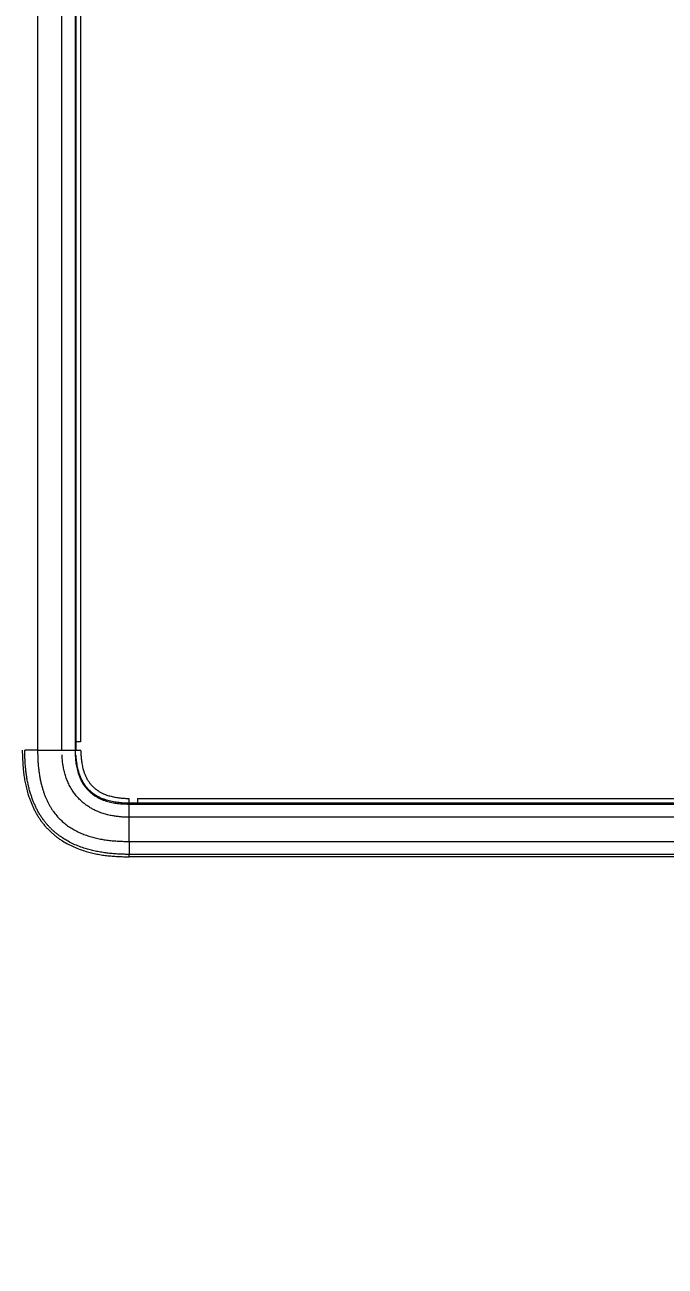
# Model space of a CAD drawing. Header units: metres. Extents: x -101133.8 to -101066.7, y -24899.3 to -24824.7.
# Drawn here: x -101102.7949 to -101102.6942, y -24841.6666 to -24841.4714 of the extents above; entities that cross this region are included whole.
import ezdxf

# ---------------------------------------------------------------- set-up
doc = ezdxf.new("R2010")
doc.units = ezdxf.units.M
doc.header["$LTSCALE"] = 0.2
doc.header["$PDSIZE"] = -5
doc.layers.add('CMT-COTATION DIVERS', color=1, linetype='Continuous')
doc.layers.add('CMT-CVC-MATERIEL', color=30, linetype='Continuous')
doc.styles.get("Standard").update_dxf_attribs({"font": 'arial.ttf'})
doc.dimstyles.get("Standard").update_dxf_attribs({"dimtxt": 0.18, "dimasz": 0.18, "dimexe": 0.18, "dimexo": 0.0625, "dimgap": 0.09, "dimtad": 0, "dimtih": 1, "dimtoh": 1, "dimdec": 4, "dimzin": 0, "dimdsep": 46, "dimtxsty": 'Standard', "dimcen": 0.09, "dimadec": 0, "dimazin": 0, "dimtfac": 1, "dimtdec": 4, "dimtofl": 0, "dimtmove": 0, "dimatfit": 3, "dimfxl": 1, "dimtolj": 1, "dimtzin": 0, "dimarcsym": 0})

# ---------------------------------------------------------------- blocks, each defined once
blk = doc.blocks.new('Cassette 600x600')
at = {"linetype": 'Continuous', "lineweight": 13}
for p, q in [((-20573.93, 565.59), (-20573.93, 561.77)), ((-19987.53, 565.59), (-20573.93, 565.59)), ((-20573.93, 561.77), (-19987.53, 561.77)), ((-20573.93, 561.77), (-20573.93, 559.7)), ((-20573.93, 559.7), (-20573.93, 559.55)), ((-20435.73, 559.7), (-20573.93, 559.7)), ((-20573.93, 559.55), (-20572.62, 559.55)), ((-20572.62, 559.55), (-20435.73, 559.55)), ((-20435.73, 558.84), (-20572.62, 558.84)), ((-20590.73, 551.21), (-20590.33, 551.21)), ((-20590.73, -35.19), (-20590.73, 551.21)), ((-20590.33, -35.19), (-20590.33, 551.21)), ((-20588.32, 551.21), (-20584.49, 551.21)), ((-20588.32, 551.21), (-20588.32, -35.19)), ((-20584.49, -35.19), (-20584.49, 551.21)), ((-20584.49, 551.21), (-20582.43, 551.21)), ((-20582.28, 551.21), (-20582.43, 551.21)), ((-20582.43, 551.21), (-20582.43, 413.01)), ((-20582.28, 549.89), (-20582.28, 551.21)), ((-20582.28, 413.01), (-20582.28, 549.89)), ((-20581.56, 549.89), (-20581.56, 413.01))]:
    blk.add_line(p, q, dxfattribs=at)
for centre, start, end in [((-20565.04, 558.93), 175.9739, 180.7197), ((-20581.65, 542.32), 89.2804, 94.0261)]:
    blk.add_arc(centre, 8.91, start, end, dxfattribs=at)
for points, knots in [([(-20573.93, 568.01), (-20574.23, 568), (-20574.53, 567.99), (-20574.82, 567.98), (-20575.12, 567.97), (-20575.42, 567.95), (-20575.72, 567.94), (-20576.01, 567.92), (-20576.31, 567.9), (-20576.61, 567.88), (-20576.9, 567.86), (-20577.2, 567.83), (-20577.5, 567.79), (-20577.79, 567.76), (-20578.09, 567.72), (-20578.38, 567.67), (-20578.67, 567.62), (-20578.97, 567.56), (-20579.26, 567.5), (-20579.54, 567.44), (-20579.82, 567.38), (-20580.13, 567.3), (-20580.43, 567.22), (-20580.75, 567.12), (-20580.98, 567.05), (-20581.2, 566.98), (-20581.35, 566.93), (-20581.51, 566.87), (-20581.68, 566.82), (-20581.86, 566.75), (-20582.04, 566.68), (-20582.21, 566.61), (-20582.38, 566.54), (-20582.55, 566.47), (-20582.72, 566.39), (-20582.9, 566.32), (-20583.06, 566.23), (-20583.23, 566.15), (-20583.4, 566.07), (-20583.56, 565.98), (-20583.73, 565.9), (-20583.89, 565.81), (-20584.05, 565.71), (-20584.21, 565.62), (-20584.37, 565.52), (-20584.53, 565.42), (-20584.68, 565.32), (-20584.84, 565.21), (-20584.99, 565.11), (-20585.14, 565), (-20585.29, 564.88), (-20585.44, 564.77), (-20585.59, 564.65), (-20585.73, 564.53), (-20585.88, 564.41), (-20586.02, 564.29), (-20586.16, 564.16), (-20586.29, 564.03), (-20586.43, 563.9), (-20586.56, 563.77), (-20586.69, 563.63), (-20586.82, 563.5), (-20586.95, 563.36), (-20587.07, 563.22), (-20587.2, 563.08), (-20587.32, 562.94), (-20587.44, 562.79), (-20587.55, 562.64), (-20587.67, 562.48), (-20587.78, 562.34), (-20587.88, 562.2), (-20587.97, 562.07), (-20588.1, 561.87), (-20588.25, 561.64), (-20588.45, 561.32), (-20588.62, 561.01), (-20588.79, 560.7), (-20588.93, 560.4), (-20589.07, 560.1), (-20589.21, 559.8), (-20589.34, 559.48), (-20589.46, 559.16), (-20589.58, 558.84), (-20589.7, 558.5), (-20589.79, 558.2), (-20589.89, 557.9), (-20589.96, 557.63), (-20590.04, 557.35), (-20590.11, 557.07), (-20590.18, 556.78), (-20590.24, 556.49), (-20590.3, 556.2), (-20590.35, 555.91), (-20590.4, 555.62), (-20590.45, 555.33), (-20590.49, 555.03), (-20590.52, 554.74), (-20590.56, 554.45), (-20590.58, 554.16), (-20590.61, 553.86), (-20590.63, 553.57), (-20590.65, 553.27), (-20590.66, 552.98), (-20590.68, 552.68), (-20590.69, 552.39), (-20590.7, 552.09), (-20590.71, 551.8), (-20590.72, 551.5), (-20590.73, 551.21)], [0, 0, 0, 0, 1, 1, 1, 2, 2, 2, 3, 3, 3, 4, 4, 4, 5, 5, 5, 6, 6, 6, 7, 7, 7, 8, 8, 8, 9, 9, 9, 10, 10, 10, 11, 11, 11, 12, 12, 12, 13, 13, 13, 14, 14, 14, 15, 15, 15, 16, 16, 16, 17, 17, 17, 18, 18, 18, 19, 19, 19, 20, 20, 20, 21, 21, 21, 22, 22, 22, 23, 23, 23, 24, 24, 24, 25, 25, 25, 26, 26, 26, 27, 27, 27, 28, 28, 28, 29, 29, 29, 30, 30, 30, 31, 31, 31, 32, 32, 32, 33, 33, 33, 34, 34, 34, 35, 35, 35, 36, 36, 36, 36]), ([(-20590.33, 551.21), (-20590.33, 551.25), (-20590.33, 551.3), (-20590.33, 551.35), (-20590.33, 551.39), (-20590.33, 551.44), (-20590.33, 551.49), (-20590.33, 551.53), (-20590.33, 551.58), (-20590.33, 551.63), (-20590.33, 551.67), (-20590.33, 551.72), (-20590.33, 551.77), (-20590.32, 551.97), (-20590.31, 552.3), (-20590.3, 552.6), (-20590.29, 552.9), (-20590.27, 553.16), (-20590.25, 553.43), (-20590.23, 553.71), (-20590.21, 553.99), (-20590.18, 554.26), (-20590.15, 554.54), (-20590.11, 554.82), (-20590.07, 555.09), (-20590.03, 555.36), (-20589.99, 555.64), (-20589.94, 555.91), (-20589.89, 556.18), (-20589.84, 556.45), (-20589.78, 556.73), (-20589.72, 557), (-20589.65, 557.27), (-20589.58, 557.53), (-20589.5, 557.79), (-20589.43, 558.04), (-20589.34, 558.33), (-20589.24, 558.62), (-20589.13, 558.94), (-20589, 559.25), (-20588.88, 559.57), (-20588.75, 559.86), (-20588.61, 560.15), (-20588.47, 560.44), (-20588.33, 560.73), (-20588.15, 561.02), (-20587.98, 561.32), (-20587.78, 561.63), (-20587.63, 561.85), (-20587.52, 562.03), (-20587.43, 562.14), (-20587.33, 562.27), (-20587.24, 562.4), (-20587.13, 562.54), (-20587.02, 562.68), (-20586.9, 562.81), (-20586.79, 562.94), (-20586.68, 563.07), (-20586.57, 563.19), (-20586.45, 563.32), (-20586.33, 563.44), (-20586.21, 563.56), (-20586.09, 563.68), (-20585.96, 563.8), (-20585.84, 563.92), (-20585.71, 564.03), (-20585.58, 564.14), (-20585.45, 564.25), (-20585.31, 564.36), (-20585.18, 564.47), (-20585.05, 564.57), (-20584.92, 564.67), (-20584.77, 564.78), (-20584.62, 564.88), (-20584.46, 564.99), (-20584.29, 565.1), (-20584.13, 565.2), (-20583.97, 565.3), (-20583.8, 565.4), (-20583.63, 565.49), (-20583.46, 565.59), (-20583.29, 565.68), (-20583.12, 565.76), (-20582.95, 565.85), (-20582.78, 565.93), (-20582.6, 566.01), (-20582.43, 566.09), (-20582.25, 566.17), (-20582.07, 566.24), (-20581.9, 566.31), (-20581.71, 566.38), (-20581.53, 566.45), (-20581.35, 566.51), (-20581.17, 566.57), (-20580.99, 566.63), (-20580.83, 566.69), (-20580.62, 566.75), (-20580.41, 566.81), (-20580.16, 566.88), (-20579.92, 566.94), (-20579.68, 567), (-20579.45, 567.05), (-20579.22, 567.1), (-20578.98, 567.15), (-20578.75, 567.2), (-20578.51, 567.24), (-20578.27, 567.28), (-20578.03, 567.32), (-20577.79, 567.35), (-20577.55, 567.39), (-20577.32, 567.42), (-20577.07, 567.44), (-20576.83, 567.47), (-20576.59, 567.49), (-20576.35, 567.51), (-20576.12, 567.53), (-20575.89, 567.55), (-20575.63, 567.56), (-20575.37, 567.58), (-20575.09, 567.59), (-20574.91, 567.59), (-20574.81, 567.59), (-20574.74, 567.6), (-20574.66, 567.6), (-20574.58, 567.6), (-20574.5, 567.6), (-20574.42, 567.6), (-20574.34, 567.6), (-20574.26, 567.6), (-20574.17, 567.6), (-20574.09, 567.6), (-20574.01, 567.61), (-20573.93, 567.61)], [0, 0, 0, 0, 1, 1, 1, 2, 2, 2, 3, 3, 3, 4, 4, 4, 5, 5, 5, 6, 6, 6, 7, 7, 7, 8, 8, 8, 9, 9, 9, 10, 10, 10, 11, 11, 11, 12, 12, 12, 13, 13, 13, 14, 14, 14, 15, 15, 15, 16, 16, 16, 17, 17, 17, 18, 18, 18, 19, 19, 19, 20, 20, 20, 21, 21, 21, 22, 22, 22, 23, 23, 23, 24, 24, 24, 25, 25, 25, 26, 26, 26, 27, 27, 27, 28, 28, 28, 29, 29, 29, 30, 30, 30, 31, 31, 31, 32, 32, 32, 33, 33, 33, 34, 34, 34, 35, 35, 35, 36, 36, 36, 37, 37, 37, 38, 38, 38, 39, 39, 39, 40, 40, 40, 41, 41, 41, 42, 42, 42, 43, 43, 43, 44, 44, 44, 44]), ([(-20573.93, 565.59), (-20573.93, 565.66), (-20573.93, 565.72), (-20573.93, 565.79), (-20573.93, 565.85), (-20573.93, 565.92), (-20573.93, 565.98), (-20573.93, 566.05), (-20573.93, 566.11), (-20573.93, 566.17), (-20573.93, 566.23), (-20573.93, 566.3), (-20573.93, 566.35), (-20573.93, 566.41), (-20573.93, 566.47), (-20573.93, 566.53), (-20573.93, 566.58), (-20573.93, 566.64), (-20573.93, 566.69), (-20573.93, 566.74), (-20573.93, 566.79), (-20573.93, 566.84), (-20573.93, 566.89), (-20573.93, 566.94), (-20573.93, 566.99), (-20573.93, 567.03), (-20573.93, 567.07), (-20573.93, 567.12), (-20573.93, 567.16), (-20573.93, 567.2), (-20573.93, 567.23), (-20573.93, 567.27), (-20573.93, 567.3), (-20573.93, 567.33), (-20573.93, 567.37), (-20573.93, 567.39), (-20573.93, 567.42), (-20573.93, 567.44), (-20573.93, 567.46), (-20573.93, 567.48), (-20573.93, 567.5), (-20573.93, 567.52), (-20573.93, 567.53), (-20573.93, 567.55), (-20573.93, 567.56), (-20573.93, 567.57), (-20573.93, 567.58), (-20573.93, 567.59), (-20573.93, 567.61)], [0, 0, 0, 0, 1, 1, 1, 2, 2, 2, 3, 3, 3, 4, 4, 4, 5, 5, 5, 6, 6, 6, 7, 7, 7, 8, 8, 8, 9, 9, 9, 10, 10, 10, 11, 11, 11, 12, 12, 12, 13, 13, 13, 14, 14, 14, 15, 15, 15, 16, 16, 16, 16]), ([(-20573.93, 565.59), (-20574.01, 565.59), (-20574.08, 565.59), (-20574.16, 565.59), (-20574.24, 565.59), (-20574.31, 565.59), (-20574.39, 565.59), (-20574.47, 565.59), (-20574.54, 565.59), (-20574.62, 565.58), (-20574.69, 565.58), (-20574.76, 565.58), (-20574.85, 565.58), (-20575.02, 565.57), (-20575.27, 565.56), (-20575.51, 565.55), (-20575.74, 565.54), (-20575.95, 565.52), (-20576.16, 565.51), (-20576.38, 565.49), (-20576.6, 565.47), (-20576.82, 565.44), (-20577.04, 565.42), (-20577.26, 565.39), (-20577.48, 565.36), (-20577.7, 565.33), (-20577.91, 565.29), (-20578.13, 565.26), (-20578.35, 565.22), (-20578.56, 565.18), (-20578.78, 565.13), (-20578.99, 565.09), (-20579.2, 565.04), (-20579.42, 564.98), (-20579.64, 564.92), (-20579.87, 564.86), (-20580.05, 564.8), (-20580.24, 564.75), (-20580.37, 564.7), (-20580.52, 564.65), (-20580.67, 564.6), (-20580.83, 564.55), (-20580.99, 564.49), (-20581.14, 564.43), (-20581.29, 564.37), (-20581.44, 564.3), (-20581.59, 564.24), (-20581.74, 564.17), (-20581.89, 564.1), (-20582.04, 564.03), (-20582.19, 563.96), (-20582.33, 563.88), (-20582.48, 563.81), (-20582.62, 563.73), (-20582.76, 563.65), (-20582.91, 563.56), (-20583.05, 563.47), (-20583.18, 563.39), (-20583.31, 563.31), (-20583.43, 563.23), (-20583.59, 563.11), (-20583.78, 562.98), (-20584.03, 562.78), (-20584.25, 562.59), (-20584.48, 562.4), (-20584.68, 562.21), (-20584.87, 562.01), (-20585.07, 561.81), (-20585.26, 561.6), (-20585.44, 561.38), (-20585.62, 561.16), (-20585.79, 560.94), (-20585.95, 560.71), (-20586.11, 560.48), (-20586.26, 560.24), (-20586.39, 560), (-20586.53, 559.76), (-20586.66, 559.51), (-20586.78, 559.26), (-20586.9, 559.01), (-20587.02, 558.76), (-20587.12, 558.5), (-20587.22, 558.24), (-20587.32, 557.97), (-20587.41, 557.71), (-20587.5, 557.45), (-20587.57, 557.19), (-20587.65, 556.92), (-20587.72, 556.66), (-20587.79, 556.39), (-20587.85, 556.12), (-20587.9, 555.85), (-20587.96, 555.58), (-20588, 555.31), (-20588.05, 555.04), (-20588.09, 554.77), (-20588.12, 554.5), (-20588.15, 554.23), (-20588.18, 553.95), (-20588.2, 553.68), (-20588.22, 553.4), (-20588.24, 553.13), (-20588.26, 552.86), (-20588.27, 552.58), (-20588.28, 552.31), (-20588.29, 552.03), (-20588.3, 551.76), (-20588.31, 551.48), (-20588.32, 551.21)], [0, 0, 0, 0, 1, 1, 1, 2, 2, 2, 3, 3, 3, 4, 4, 4, 5, 5, 5, 6, 6, 6, 7, 7, 7, 8, 8, 8, 9, 9, 9, 10, 10, 10, 11, 11, 11, 12, 12, 12, 13, 13, 13, 14, 14, 14, 15, 15, 15, 16, 16, 16, 17, 17, 17, 18, 18, 18, 19, 19, 19, 20, 20, 20, 21, 21, 21, 22, 22, 22, 23, 23, 23, 24, 24, 24, 25, 25, 25, 26, 26, 26, 27, 27, 27, 28, 28, 28, 29, 29, 29, 30, 30, 30, 31, 31, 31, 32, 32, 32, 33, 33, 33, 34, 34, 34, 35, 35, 35, 36, 36, 36, 36]), ([(-20584.49, 551.21), (-20584.49, 551.41), (-20584.49, 551.61), (-20584.48, 551.82), (-20584.48, 552.02), (-20584.46, 552.22), (-20584.45, 552.43), (-20584.43, 552.63), (-20584.41, 552.84), (-20584.39, 553.04), (-20584.37, 553.23), (-20584.34, 553.42), (-20584.3, 553.64), (-20584.27, 553.87), (-20584.22, 554.13), (-20584.16, 554.39), (-20584.1, 554.64), (-20584.03, 554.88), (-20583.96, 555.12), (-20583.89, 555.36), (-20583.81, 555.6), (-20583.72, 555.84), (-20583.62, 556.08), (-20583.51, 556.33), (-20583.42, 556.54), (-20583.32, 556.74), (-20583.23, 556.9), (-20583.14, 557.07), (-20583.05, 557.23), (-20582.94, 557.41), (-20582.83, 557.58), (-20582.72, 557.75), (-20582.6, 557.91), (-20582.49, 558.06), (-20582.37, 558.22), (-20582.26, 558.36), (-20582.11, 558.53), (-20581.97, 558.69), (-20581.8, 558.87), (-20581.63, 559.04), (-20581.46, 559.21), (-20581.29, 559.36), (-20581.11, 559.51), (-20580.93, 559.66), (-20580.74, 559.8), (-20580.55, 559.94), (-20580.36, 560.07), (-20580.17, 560.19), (-20579.96, 560.32), (-20579.74, 560.45), (-20579.5, 560.58), (-20579.25, 560.69), (-20579.01, 560.81), (-20578.77, 560.91), (-20578.52, 561.01), (-20578.27, 561.1), (-20578.02, 561.19), (-20577.76, 561.26), (-20577.51, 561.34), (-20577.25, 561.4), (-20576.99, 561.46), (-20576.74, 561.52), (-20576.49, 561.56), (-20576.23, 561.6), (-20575.98, 561.64), (-20575.72, 561.67), (-20575.47, 561.7), (-20575.21, 561.72), (-20574.96, 561.74), (-20574.7, 561.75)], [0, 0, 0, 0, 1, 1, 1, 2, 2, 2, 3, 3, 3, 4, 4, 4, 5, 5, 5, 6, 6, 6, 7, 7, 7, 8, 8, 8, 9, 9, 9, 10, 10, 10, 11, 11, 11, 12, 12, 12, 13, 13, 13, 14, 14, 14, 15, 15, 15, 16, 16, 16, 17, 17, 17, 18, 18, 18, 19, 19, 19, 20, 20, 20, 21, 21, 21, 22, 22, 22, 23, 23, 23, 23]), ([(-20573.93, 559.7), (-20574.08, 559.7), (-20574.24, 559.69), (-20574.39, 559.69), (-20574.55, 559.68), (-20574.7, 559.68), (-20574.85, 559.67), (-20575.01, 559.66), (-20575.16, 559.65), (-20575.31, 559.64), (-20575.47, 559.63), (-20575.62, 559.61), (-20575.77, 559.59), (-20575.93, 559.58), (-20576.08, 559.55), (-20576.23, 559.53), (-20576.38, 559.5), (-20576.53, 559.48), (-20576.68, 559.44), (-20576.83, 559.41), (-20576.99, 559.37), (-20577.13, 559.34), (-20577.28, 559.3), (-20577.41, 559.26), (-20577.57, 559.21), (-20577.74, 559.15), (-20577.92, 559.09), (-20578.1, 559.02), (-20578.28, 558.95), (-20578.44, 558.88), (-20578.61, 558.79), (-20578.77, 558.71), (-20578.94, 558.63), (-20579.1, 558.53), (-20579.26, 558.44), (-20579.41, 558.34), (-20579.56, 558.23), (-20579.72, 558.12), (-20579.86, 558), (-20580, 557.88), (-20580.14, 557.76), (-20580.28, 557.63), (-20580.41, 557.49), (-20580.54, 557.36), (-20580.66, 557.22), (-20580.78, 557.07), (-20580.9, 556.92), (-20581.01, 556.76), (-20581.11, 556.62), (-20581.2, 556.47), (-20581.29, 556.33), (-20581.37, 556.18), (-20581.45, 556.03), (-20581.52, 555.88), (-20581.59, 555.73), (-20581.66, 555.57), (-20581.73, 555.42), (-20581.79, 555.26), (-20581.85, 555.1), (-20581.91, 554.93), (-20581.95, 554.78), (-20582, 554.62), (-20582.04, 554.48), (-20582.08, 554.34), (-20582.11, 554.2), (-20582.15, 554.05), (-20582.18, 553.9), (-20582.21, 553.75), (-20582.24, 553.61), (-20582.26, 553.46), (-20582.29, 553.31), (-20582.31, 553.16), (-20582.32, 553.01), (-20582.34, 552.86), (-20582.36, 552.71), (-20582.37, 552.56), (-20582.38, 552.41), (-20582.39, 552.26), (-20582.4, 552.11), (-20582.4, 551.96), (-20582.41, 551.81), (-20582.41, 551.66), (-20582.42, 551.51), (-20582.42, 551.36), (-20582.43, 551.21)], [0, 0, 0, 0, 1, 1, 1, 2, 2, 2, 3, 3, 3, 4, 4, 4, 5, 5, 5, 6, 6, 6, 7, 7, 7, 8, 8, 8, 9, 9, 9, 10, 10, 10, 11, 11, 11, 12, 12, 12, 13, 13, 13, 14, 14, 14, 15, 15, 15, 16, 16, 16, 17, 17, 17, 18, 18, 18, 19, 19, 19, 20, 20, 20, 21, 21, 21, 22, 22, 22, 23, 23, 23, 24, 24, 24, 25, 25, 25, 26, 26, 26, 27, 27, 27, 28, 28, 28, 28]), ([(-20582.28, 551.21), (-20582.28, 551.36), (-20582.28, 551.51), (-20582.27, 551.66), (-20582.27, 551.81), (-20582.26, 551.96), (-20582.26, 552.11), (-20582.25, 552.26), (-20582.24, 552.41), (-20582.22, 552.56), (-20582.21, 552.71), (-20582.2, 552.86), (-20582.18, 553.01), (-20582.16, 553.16), (-20582.14, 553.3), (-20582.11, 553.45), (-20582.09, 553.6), (-20582.06, 553.75), (-20582.03, 553.89), (-20582, 554.04), (-20581.97, 554.19), (-20581.93, 554.33), (-20581.89, 554.47), (-20581.86, 554.61), (-20581.81, 554.77), (-20581.76, 554.92), (-20581.7, 555.1), (-20581.63, 555.27), (-20581.57, 555.44), (-20581.5, 555.6), (-20581.42, 555.76), (-20581.35, 555.92), (-20581.26, 556.08), (-20581.18, 556.23), (-20581.09, 556.39), (-20580.99, 556.54), (-20580.89, 556.68), (-20580.79, 556.83), (-20580.67, 556.98), (-20580.55, 557.12), (-20580.43, 557.27), (-20580.31, 557.4), (-20580.17, 557.53), (-20580.04, 557.66), (-20579.9, 557.78), (-20579.76, 557.9), (-20579.62, 558.02), (-20579.47, 558.12), (-20579.31, 558.23), (-20579.16, 558.34), (-20578.98, 558.44), (-20578.81, 558.53), (-20578.64, 558.63), (-20578.47, 558.71), (-20578.29, 558.79), (-20578.1, 558.87), (-20577.91, 558.94), (-20577.74, 559), (-20577.57, 559.06), (-20577.41, 559.11), (-20577.18, 559.17), (-20576.95, 559.23), (-20576.66, 559.3), (-20576.38, 559.35), (-20576.1, 559.41), (-20575.84, 559.44), (-20575.57, 559.47), (-20575.3, 559.5), (-20575.02, 559.52), (-20574.75, 559.54)], [0, 0, 0, 0, 1, 1, 1, 2, 2, 2, 3, 3, 3, 4, 4, 4, 5, 5, 5, 6, 6, 6, 7, 7, 7, 8, 8, 8, 9, 9, 9, 10, 10, 10, 11, 11, 11, 12, 12, 12, 13, 13, 13, 14, 14, 14, 15, 15, 15, 16, 16, 16, 17, 17, 17, 18, 18, 18, 19, 19, 19, 20, 20, 20, 21, 21, 21, 22, 22, 22, 23, 23, 23, 23]), ([(-20573.95, 558.82), (-20574.21, 558.8), (-20574.46, 558.79), (-20574.72, 558.77), (-20574.98, 558.75), (-20575.24, 558.72), (-20575.49, 558.7), (-20575.74, 558.67), (-20575.98, 558.63), (-20576.25, 558.59), (-20576.51, 558.54), (-20576.79, 558.47), (-20576.99, 558.42), (-20577.2, 558.36), (-20577.34, 558.32), (-20577.49, 558.26), (-20577.64, 558.2), (-20577.81, 558.14), (-20577.97, 558.07), (-20578.13, 558), (-20578.28, 557.92), (-20578.44, 557.84), (-20578.59, 557.75), (-20578.74, 557.66), (-20578.88, 557.56), (-20579.02, 557.47), (-20579.14, 557.38), (-20579.26, 557.28), (-20579.38, 557.18), (-20579.5, 557.07), (-20579.61, 556.96), (-20579.73, 556.85), (-20579.84, 556.73), (-20579.94, 556.61), (-20580.04, 556.49), (-20580.14, 556.36), (-20580.23, 556.23), (-20580.32, 556.11), (-20580.41, 555.97), (-20580.49, 555.84), (-20580.56, 555.7), (-20580.64, 555.57), (-20580.71, 555.42), (-20580.77, 555.28), (-20580.84, 555.13), (-20580.9, 554.99), (-20580.95, 554.86), (-20581, 554.74), (-20581.06, 554.55), (-20581.12, 554.36), (-20581.19, 554.1), (-20581.25, 553.86), (-20581.31, 553.61), (-20581.35, 553.38), (-20581.39, 553.15), (-20581.43, 552.92), (-20581.46, 552.69), (-20581.48, 552.44), (-20581.5, 552.18), (-20581.52, 551.9), (-20581.53, 551.72), (-20581.53, 551.68), (-20581.53, 551.64), (-20581.53, 551.6), (-20581.53, 551.56), (-20581.53, 551.52), (-20581.54, 551.47), (-20581.54, 551.43), (-20581.54, 551.39), (-20581.54, 551.35), (-20581.54, 551.31), (-20581.54, 551.27), (-20581.54, 551.23)], [0, 0, 0, 0, 1, 1, 1, 2, 2, 2, 3, 3, 3, 4, 4, 4, 5, 5, 5, 6, 6, 6, 7, 7, 7, 8, 8, 8, 9, 9, 9, 10, 10, 10, 11, 11, 11, 12, 12, 12, 13, 13, 13, 14, 14, 14, 15, 15, 15, 16, 16, 16, 17, 17, 17, 18, 18, 18, 19, 19, 19, 20, 20, 20, 21, 21, 21, 22, 22, 22, 23, 23, 23, 24, 24, 24, 24]), ([(-20572.62, 558.84), (-20572.62, 558.86), (-20572.62, 558.89), (-20572.62, 558.91), (-20572.62, 558.93), (-20572.62, 558.96), (-20572.62, 558.98), (-20572.62, 559), (-20572.62, 559.02), (-20572.62, 559.05), (-20572.62, 559.07), (-20572.62, 559.09), (-20572.62, 559.11), (-20572.62, 559.13), (-20572.62, 559.15), (-20572.62, 559.17), (-20572.62, 559.19), (-20572.62, 559.21), (-20572.62, 559.23), (-20572.62, 559.25), (-20572.62, 559.27), (-20572.62, 559.29), (-20572.62, 559.3), (-20572.62, 559.32), (-20572.62, 559.34), (-20572.62, 559.35), (-20572.62, 559.37), (-20572.62, 559.38), (-20572.62, 559.4), (-20572.62, 559.41), (-20572.62, 559.42), (-20572.62, 559.44), (-20572.62, 559.45), (-20572.62, 559.46), (-20572.62, 559.47), (-20572.62, 559.48), (-20572.62, 559.49), (-20572.62, 559.5), (-20572.62, 559.5), (-20572.62, 559.51), (-20572.62, 559.52), (-20572.62, 559.52), (-20572.62, 559.53), (-20572.62, 559.53), (-20572.62, 559.54), (-20572.62, 559.54), (-20572.62, 559.55), (-20572.62, 559.55), (-20572.62, 559.55)], [0, 0, 0, 0, 1, 1, 1, 2, 2, 2, 3, 3, 3, 4, 4, 4, 5, 5, 5, 6, 6, 6, 7, 7, 7, 8, 8, 8, 9, 9, 9, 10, 10, 10, 11, 11, 11, 12, 12, 12, 13, 13, 13, 14, 14, 14, 15, 15, 15, 16, 16, 16, 16]), ([(-20588.32, 551.21), (-20588.38, 551.21), (-20588.45, 551.21), (-20588.51, 551.21), (-20588.58, 551.21), (-20588.64, 551.21), (-20588.71, 551.21), (-20588.77, 551.21), (-20588.84, 551.21), (-20588.9, 551.21), (-20588.96, 551.21), (-20589.02, 551.21), (-20589.08, 551.21), (-20589.14, 551.21), (-20589.2, 551.21), (-20589.25, 551.21), (-20589.31, 551.21), (-20589.36, 551.21), (-20589.42, 551.21), (-20589.47, 551.21), (-20589.52, 551.21), (-20589.57, 551.21), (-20589.62, 551.21), (-20589.66, 551.21), (-20589.71, 551.21), (-20589.76, 551.21), (-20589.8, 551.21), (-20589.84, 551.21), (-20589.88, 551.21), (-20589.92, 551.21), (-20589.96, 551.21), (-20589.99, 551.21), (-20590.03, 551.21), (-20590.06, 551.21), (-20590.09, 551.21), (-20590.12, 551.21), (-20590.14, 551.21), (-20590.17, 551.21), (-20590.19, 551.21), (-20590.21, 551.21), (-20590.23, 551.21), (-20590.24, 551.21), (-20590.26, 551.21), (-20590.27, 551.21), (-20590.28, 551.21), (-20590.3, 551.21), (-20590.31, 551.21), (-20590.32, 551.21), (-20590.33, 551.21)], [0, 0, 0, 0, 1, 1, 1, 2, 2, 2, 3, 3, 3, 4, 4, 4, 5, 5, 5, 6, 6, 6, 7, 7, 7, 8, 8, 8, 9, 9, 9, 10, 10, 10, 11, 11, 11, 12, 12, 12, 13, 13, 13, 14, 14, 14, 15, 15, 15, 16, 16, 16, 16]), ([(-20581.56, 549.89), (-20581.59, 549.89), (-20581.61, 549.89), (-20581.63, 549.89), (-20581.66, 549.89), (-20581.68, 549.89), (-20581.7, 549.89), (-20581.73, 549.89), (-20581.75, 549.89), (-20581.77, 549.89), (-20581.79, 549.89), (-20581.82, 549.89), (-20581.84, 549.89), (-20581.86, 549.89), (-20581.88, 549.89), (-20581.9, 549.89), (-20581.92, 549.89), (-20581.94, 549.89), (-20581.96, 549.89), (-20581.97, 549.89), (-20581.99, 549.89), (-20582.01, 549.89), (-20582.03, 549.89), (-20582.04, 549.89), (-20582.06, 549.89), (-20582.08, 549.89), (-20582.09, 549.89), (-20582.11, 549.89), (-20582.12, 549.89), (-20582.13, 549.89), (-20582.15, 549.89), (-20582.16, 549.89), (-20582.17, 549.89), (-20582.18, 549.89), (-20582.19, 549.89), (-20582.2, 549.89), (-20582.21, 549.89), (-20582.22, 549.89), (-20582.23, 549.89), (-20582.23, 549.89), (-20582.24, 549.89), (-20582.25, 549.89), (-20582.25, 549.89), (-20582.26, 549.89), (-20582.26, 549.89), (-20582.27, 549.89), (-20582.27, 549.89), (-20582.27, 549.89), (-20582.28, 549.89)], [0, 0, 0, 0, 1, 1, 1, 2, 2, 2, 3, 3, 3, 4, 4, 4, 5, 5, 5, 6, 6, 6, 7, 7, 7, 8, 8, 8, 9, 9, 9, 10, 10, 10, 11, 11, 11, 12, 12, 12, 13, 13, 13, 14, 14, 14, 15, 15, 15, 16, 16, 16, 16])]:
    blk.add_open_spline(points, degree=3, knots=knots, dxfattribs=at)
blk = doc.blocks.new('COT-45')
at = {"color": 0}
for p, q in [((0, -1), (0, 1)), ((-1, 0), (1, 0))]:
    blk.add_line(p, q, dxfattribs=at)
at = {"color": 0, "const_width": 0.4}
blk.add_lwpolyline([(-0.4419, -0.4419), (0.4419, 0.4419)], dxfattribs=at)
blk = doc.blocks.new('*D99')
at = {"layer": 'CMT-COTATION DIVERS', "color": 0, "lineweight": -2}
for p, q in [((-101106.21595, -24842.68898), (-101106.21595, -24840.95954)), ((-101102.4716, -24841.75016), (-101102.4716, -24840.95954)), ((-101106.19095, -24841.00954), (-101102.4966, -24841.00954))]:
    blk.add_line(p, q, dxfattribs=at)
at = {"layer": 'Defpoints', "color": 0, "lineweight": 15}
for p in [(-101102.4716, -24841.00954), (-101102.4716, -24841.78016), (-101106.21595, -24842.71898)]:
    blk.add_point(p, dxfattribs=at)
at = {"layer": 'CMT-COTATION DIVERS', "color": 0, "lineweight": -2, "xscale": 0.025, "yscale": 0.025, "zscale": 0.025, "rotation": 180}
blk.add_blockref('COT-45', (-101106.21595, -24841.00954), dxfattribs=at)
at = {"layer": 'CMT-COTATION DIVERS', "color": 0, "lineweight": -2, "xscale": 0.025, "yscale": 0.025, "zscale": 0.025}
blk.add_blockref('COT-45', (-101102.4716, -24841.00954), dxfattribs=at)
at = {"layer": 'CMT-COTATION DIVERS', "color": 0, "lineweight": 15, "insert": (-101104.34378, -24840.93372), "char_height": 0.075, "attachment_point": 5}
blk.add_mtext('\\A1;374', dxfattribs=at)

msp = doc.modelspace()

# ---------------------------------------------------------------- block references
at = {"layer": 'CMT-CVC-MATERIEL', "xscale": 0.001, "yscale": 0.001, "zscale": 0.001, "rotation": 90}
msp.add_blockref('Cassette 600x600', (-101102.22728, -24821.01151), dxfattribs=at)

# ---------------------------------------------------------------- dimensions: what is measured, and where the dimension line sits
at = {"layer": 'CMT-COTATION DIVERS', "lineweight": 15}
dim = msp.add_linear_dim(base=(-101102.4716, -24841.00954), p1=(-101106.21595, -24842.71898), p2=(-101102.4716, -24841.78016), dimstyle='Standard', override={"dimscale": 0.05, "dimtxt": 1.5, "dimasz": 0.5, "dimexe": 1, "dimexo": 0.6, "dimgap": 0.75, "dimtad": 1, "dimtih": 0, "dimtoh": 0, "dimdec": 0, "dimlfac": 100, "dimblk": 'COT-45', "dimcen": 0, "dimadec": 2, "dimazin": 2, "dimtdec": 2, "dimtix": 1, "dimtmove": 1, "dimfrac": 1}, dxfattribs=at)
dim.commit()
dim.dimension.update_dxf_attribs({"geometry": '*D99', "text_midpoint": (-101104.34378, -24840.93372)})

doc.saveas('drawing.dxf')
